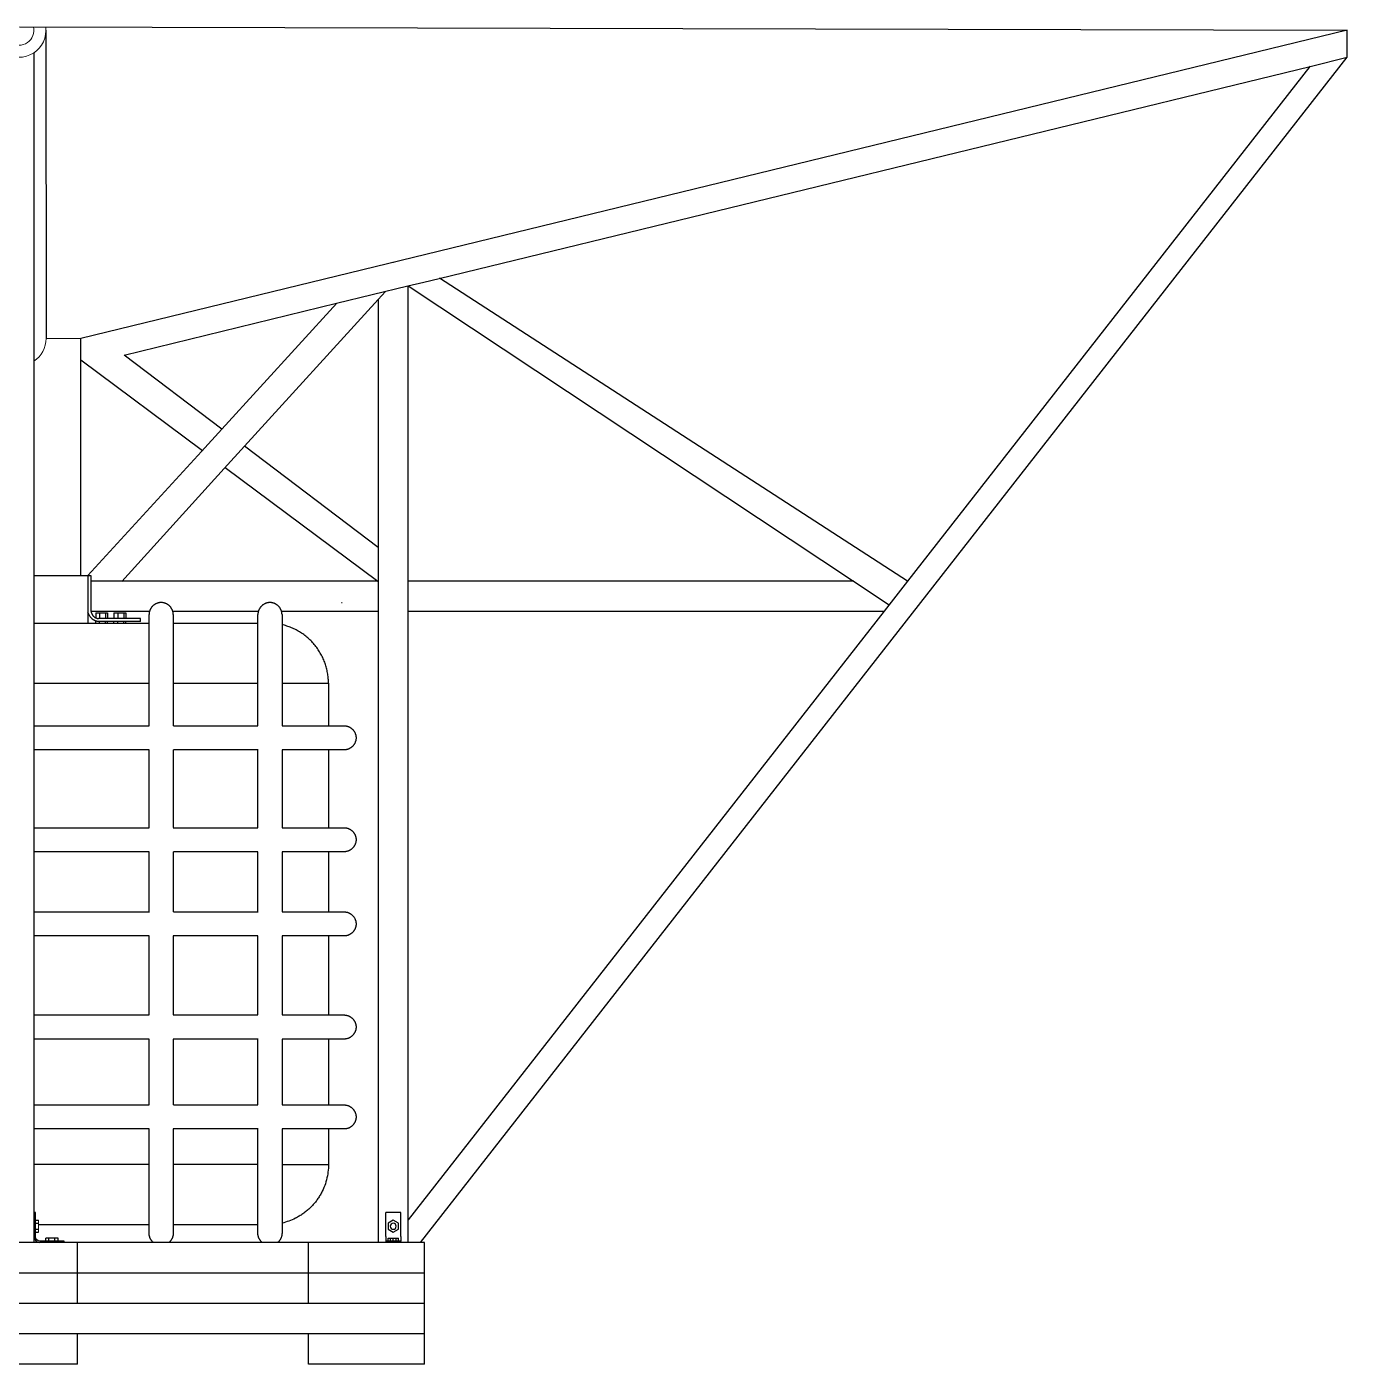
# Model space of a CAD drawing. Header units: millimetres. Extents: x 3.1 to 23.9, y 2.6 to 13.
# Drawn here: x 11.591 to 13.785, y 9.302 to 11.525 of the extents above; entities that cross this region are included whole.
import ezdxf

# ---------------------------------------------------------------- set-up
doc = ezdxf.new("R2010")
doc.units = ezdxf.units.MM
doc.linetypes.add('Hidden', pattern=[4, 2, -2])
doc.layers.add('0.2', color=6, linetype='Continuous', lineweight=15)
doc.layers.add('0.3', color=4, linetype='Continuous', lineweight=20)
doc.layers.add('Make2D$Hidden$Curves', color=3, linetype='Hidden')

msp = doc.modelspace()

# ---------------------------------------------------------------- linework, layer by layer
at = {"layer": '0.2', "lineweight": -3}
for p, q in [((11.605, 9.5541), (11.6025, 9.5541)), ((11.6049, 9.5413), (11.6099, 9.5413)), ((11.605, 9.5141), (11.605, 9.5541)), ((12.212, 9.5541), (12.187, 9.5541)), ((12.187, 9.5141), (12.187, 9.5541)), ((12.1995, 9.5413), (12.1909, 9.5363)), ((12.2082, 9.5363), (12.1995, 9.5413)), ((12.212, 9.5141), (12.212, 9.5541)), ((11.6049, 9.5363), (11.6099, 9.5363)), ((11.6049, 9.5213), (11.6099, 9.5213)), ((11.605, 9.5263), (11.6099, 9.5263)), ((12.1909, 9.5363), (12.1909, 9.5263)), ((12.1909, 9.5263), (12.1995, 9.5213)), ((12.1995, 9.5213), (12.2082, 9.5263)), ((12.2082, 9.5263), (12.2082, 9.5363)), ((12.2513, 9.5041), (10.9063, 9.5041)), ((11.6525, 9.5066), (11.6125, 9.5066)), ((11.6225, 9.5066), (11.6225, 9.5115)), ((11.6275, 9.5115), (11.6225, 9.5115)), ((11.6275, 9.5066), (11.6275, 9.5115)), ((11.6375, 9.5115), (11.6275, 9.5115)), ((11.6375, 9.5066), (11.6375, 9.5115)), ((11.6425, 9.5115), (11.6375, 9.5115)), ((11.6425, 9.5066), (11.6425, 9.5115)), ((11.6525, 9.5041), (11.6525, 9.5066)), ((11.6751, 9.4536), (11.6751, 9.5041)), ((12.0586, 9.4536), (12.0586, 9.5041)), ((12.187, 9.5141), (12.187, 9.5066)), ((12.212, 9.5066), (12.187, 9.5066)), ((12.187, 9.5066), (12.187, 9.5041)), ((12.1909, 9.5066), (12.1909, 9.5116)), ((12.1909, 9.5116), (12.1995, 9.5116)), ((12.1945, 9.5116), (12.1945, 9.5066)), ((12.1995, 9.5116), (12.2082, 9.5116)), ((12.1995, 9.5066), (12.1995, 9.5116)), ((12.2045, 9.5066), (12.2045, 9.5116)), ((12.2082, 9.5066), (12.2082, 9.5116)), ((12.212, 9.5141), (12.212, 9.5066)), ((12.212, 9.5044), (12.212, 9.5066)), ((12.2513, 9.4536), (12.2513, 9.5041)), ((12.2513, 9.4536), (10.9063, 9.4536)), ((11.6751, 9.4031), (11.6751, 9.4536)), ((12.0586, 9.4031), (12.0586, 9.4536)), ((12.2513, 9.4031), (12.2513, 9.4536)), ((12.0587, 9.4031), (11.0989, 9.4031)), ((12.2513, 9.4031), (12.0586, 9.4031)), ((12.2513, 9.3525), (12.2513, 9.4031)), ((12.0586, 9.3525), (11.0989, 9.3525)), ((11.6751, 9.302), (11.6751, 9.3525)), ((12.0586, 9.302), (12.0586, 9.3525)), ((12.2513, 9.3525), (12.0586, 9.3525)), ((12.2513, 9.302), (12.2513, 9.3525)), ((11.6751, 9.302), (11.4824, 9.302)), ((12.2513, 9.302), (12.0586, 9.302))]:
    msp.add_line(p, q, dxfattribs=at)
at = {"layer": '0.2'}
msp.add_line((11.6099, 9.5413), (11.6099, 9.5213), dxfattribs=at)
at = {"layer": '0.2', "lineweight": -3}
for points in [[(11.6025, 10.4338), (11.794, 10.4338)], [(11.8342, 10.4338), (11.9752, 10.4338)], [(12.0149, 10.4338), (12.0712, 10.4338), (12.087, 10.4338), (12.0907, 10.4338), (12.0916, 10.4338), (12.0918, 10.4338), (12.0919, 10.4338), (12.0919, 10.4338), (12.0919, 10.4338), (12.0919, 10.4338)], [(11.7941, 9.6338), (11.6025, 9.6338)], [(11.9748, 9.6338), (11.8343, 9.6338)], [(12.0147, 9.6338), (12.0711, 9.6338), (12.087, 9.6338), (12.0907, 9.6338), (12.0916, 9.6338), (12.0918, 9.6338), (12.0919, 9.6338), (12.0919, 9.6338), (12.0919, 9.6338), (12.0919, 9.6338)]]:
    msp.add_lwpolyline(points, dxfattribs=at)
at = {"layer": '0.2', "lineweight": -3, "extrusion": (0, 0, -1)}
msp.add_circle((-12.1995, 9.5313), 0.00501, dxfattribs=at)
at = {"layer": '0.2', "lineweight": -3}
msp.add_arc((11.6125, 9.5141), 0.01, 180, 270, dxfattribs=at)
at = {"layer": '0.2', "lineweight": -3, "extrusion": (0, 0, -1)}
msp.add_arc((-11.6125, 9.5141), 0.0075, 270, 360, dxfattribs=at)
at = {"layer": '0.3', "lineweight": -3}
for p, q in [((11.5787, 11.525), (13.7832, 11.5192)), ((11.6225, 11.5192), (11.6227, 11.0068)), ((13.7847, 11.5192), (11.6803, 11.0068)), ((13.7847, 11.4742), (13.7847, 11.5192)), ((11.6025, 11.4818), (11.6025, 9.5041)), ((12.2448, 9.5041), (13.7847, 11.4742)), ((13.7229, 11.4591), (13.7847, 11.4742)), ((12.2756, 11.1068), (13.7229, 11.4591)), ((13.7228, 11.459), (13.0541, 10.6034)), ((13.723, 11.4592), (13.7228, 11.459)), ((12.1996, 11.1338), (12.2001, 11.1335)), ((12.1052, 11.0653), (12.2239, 11.0942)), ((12.2239, 11.0942), (12.2502, 11.1006)), ((12.2245, 11.0943), (12.9644, 10.6036)), ((12.2245, 9.5041), (12.2245, 11.0943)), ((12.2502, 11.1006), (12.2756, 11.1068)), ((13.0538, 10.6036), (12.2763, 11.1069)), ((11.9526, 10.8277), (12.1745, 11.0716)), ((12.1745, 11.0716), (12.1869, 11.0852)), ((12.1745, 11.0716), (12.1745, 10.6597)), ((11.7524, 10.9794), (12.1052, 11.0653)), ((12.1056, 11.0654), (11.9149, 10.8563)), ((11.6803, 10.6127), (11.6803, 11.0068)), ((11.6803, 10.9716), (11.8825, 10.8208)), ((11.9149, 10.8563), (11.7526, 10.9794)), ((11.9149, 10.8563), (11.8811, 10.8192)), ((11.9188, 10.7905), (11.9526, 10.8277)), ((12.1744, 10.6594), (11.9526, 10.8277)), ((11.8811, 10.8192), (11.692, 10.6127)), ((11.7483, 10.6031), (11.9188, 10.7905)), ((11.9205, 10.7925), (12.1742, 10.6034)), ((12.1745, 10.6593), (12.1744, 10.6594)), ((12.1745, 10.6593), (12.1745, 9.5041)), ((12.1698, 10.6034), (11.697, 10.6034)), ((12.1745, 10.6034), (12.1698, 10.6034)), ((12.9647, 10.6034), (12.2245, 10.6034)), ((12.9644, 10.6036), (13.0234, 10.5642)), ((13.0541, 10.6034), (13.015, 10.5534)), ((13.0541, 10.6034), (13.0538, 10.6036)), ((11.6973, 10.5534), (11.7946, 10.5534)), ((11.8332, 10.5534), (11.9754, 10.5534)), ((12.0139, 10.5534), (12.1139, 10.5534)), ((12.1139, 10.5534), (12.1743, 10.5534)), ((12.1743, 10.5534), (12.1745, 10.5534)), ((12.2245, 10.5534), (13.0148, 10.5534)), ((13.015, 10.5534), (12.2245, 9.5422)), ((13.0148, 10.5534), (13.015, 10.5534))]:
    msp.add_line(p, q, dxfattribs=at)
at = {"layer": '0.3'}
for p, q in [((11.6227, 11.0068), (11.6803, 11.0068)), ((11.6025, 10.6126), (11.692, 10.6127))]:
    msp.add_line(p, q, dxfattribs=at)
at = {"layer": '0.3', "lineweight": -3}
for points in [[(11.6041, 10.6127), (11.6683, 10.6127), (11.6864, 10.6127), (11.6907, 10.6127), (11.6917, 10.6127), (11.692, 10.6127), (11.692, 10.6127), (11.692, 10.6127), (11.692, 10.6127), (11.697, 10.6127)], [(11.692, 10.6127), (11.692, 10.5338)], [(11.692, 10.6127), (11.692, 10.5338)], [(11.697, 10.6127), (11.697, 10.5565)], [(11.8139, 10.568), (11.8133, 10.568), (11.8126, 10.5679), (11.812, 10.5679), (11.8114, 10.5678), (11.8108, 10.5677), (11.8102, 10.5676), (11.8096, 10.5675), (11.809, 10.5674), (11.8083, 10.5672), (11.8077, 10.567), (11.8071, 10.5668), (11.8065, 10.5666), (11.8059, 10.5663), (11.8052, 10.566), (11.8046, 10.5657), (11.8041, 10.5654), (11.8035, 10.565), (11.8029, 10.5647), (11.8023, 10.5643), (11.8018, 10.5639), (11.8015, 10.5637), (11.8012, 10.5635), (11.8007, 10.563), (11.8002, 10.5626), (11.7997, 10.5621), (11.7992, 10.5616), (11.7988, 10.5611), (11.7983, 10.5606), (11.7979, 10.56), (11.7975, 10.5595), (11.7971, 10.5589), (11.7968, 10.5583), (11.7964, 10.5578), (11.7961, 10.5572), (11.7958, 10.5566), (11.7956, 10.556), (11.7953, 10.5553), (11.7951, 10.5547), (11.7949, 10.5541), (11.7947, 10.5535), (11.7945, 10.5529), (11.7944, 10.5523), (11.7942, 10.5517), (11.7941, 10.5511), (11.794, 10.5504), (11.794, 10.5498), (11.7939, 10.5492), (11.7939, 10.5486), (11.7939, 10.548)], [(11.8339, 10.548), (11.8339, 10.5486), (11.8339, 10.5492), (11.8338, 10.5498), (11.8337, 10.5504), (11.8337, 10.5511), (11.8336, 10.5517), (11.8334, 10.5523), (11.8333, 10.5529), (11.8331, 10.5535), (11.8329, 10.5541), (11.8327, 10.5547), (11.8325, 10.5553), (11.8322, 10.556), (11.832, 10.5566), (11.8317, 10.5572), (11.8313, 10.5578), (11.831, 10.5583), (11.8307, 10.5589), (11.8303, 10.5595), (11.8299, 10.56), (11.8295, 10.5606), (11.829, 10.5611), (11.8286, 10.5616), (11.8281, 10.5621), (11.8276, 10.5626), (11.8271, 10.563), (11.8266, 10.5635), (11.8263, 10.5637), (11.826, 10.5639), (11.8255, 10.5643), (11.8249, 10.5647), (11.8243, 10.565), (11.8237, 10.5654), (11.8231, 10.5657), (11.8226, 10.566), (11.8219, 10.5663), (11.8213, 10.5666), (11.8207, 10.5668), (11.8201, 10.567), (11.8195, 10.5672), (11.8188, 10.5674), (11.8182, 10.5675), (11.8176, 10.5676), (11.817, 10.5677), (11.8164, 10.5678), (11.8158, 10.5679), (11.8152, 10.5679), (11.8145, 10.568), (11.8139, 10.568)], [(11.9947, 10.568), (11.994, 10.568), (11.9934, 10.5679), (11.9928, 10.5679), (11.9922, 10.5678), (11.9915, 10.5677), (11.9909, 10.5676), (11.9903, 10.5675), (11.9897, 10.5674), (11.9891, 10.5672), (11.9885, 10.567), (11.9879, 10.5668), (11.9873, 10.5666), (11.9866, 10.5663), (11.986, 10.566), (11.9854, 10.5657), (11.9848, 10.5654), (11.9842, 10.565), (11.9837, 10.5647), (11.9831, 10.5643), (11.9826, 10.5639), (11.9823, 10.5637), (11.982, 10.5635), (11.9815, 10.563), (11.981, 10.5626), (11.9805, 10.5621), (11.98, 10.5616), (11.9796, 10.5611), (11.9791, 10.5606), (11.9787, 10.56), (11.9783, 10.5595), (11.9779, 10.5589), (11.9776, 10.5583), (11.9772, 10.5578), (11.9769, 10.5572), (11.9766, 10.5566), (11.9763, 10.556), (11.9761, 10.5553), (11.9758, 10.5547), (11.9756, 10.5541), (11.9754, 10.5535), (11.9753, 10.5529), (11.9751, 10.5523), (11.975, 10.5517), (11.9749, 10.5511), (11.9748, 10.5504), (11.9748, 10.5498), (11.9747, 10.5492), (11.9747, 10.5486), (11.9747, 10.548)], [(12.0147, 10.548), (12.0147, 10.5486), (12.0146, 10.5492), (12.0146, 10.5498), (12.0145, 10.5504), (12.0144, 10.5511), (12.0143, 10.5517), (12.0142, 10.5523), (12.0141, 10.5529), (12.0139, 10.5535), (12.0137, 10.5541), (12.0135, 10.5547), (12.0133, 10.5553), (12.013, 10.556), (12.0127, 10.5566), (12.0124, 10.5572), (12.0121, 10.5578), (12.0118, 10.5583), (12.0114, 10.5589), (12.011, 10.5595), (12.0106, 10.56), (12.0102, 10.5606), (12.0098, 10.5611), (12.0093, 10.5616), (12.0088, 10.5621), (12.0084, 10.5626), (12.0079, 10.563), (12.0073, 10.5635), (12.0071, 10.5637), (12.0068, 10.5639), (12.0062, 10.5643), (12.0057, 10.5647), (12.0051, 10.565), (12.0045, 10.5654), (12.0039, 10.5657), (12.0033, 10.566), (12.0027, 10.5663), (12.0021, 10.5666), (12.0015, 10.5668), (12.0009, 10.567), (12.0002, 10.5672), (11.9996, 10.5674), (11.999, 10.5675), (11.9984, 10.5676), (11.9978, 10.5677), (11.9972, 10.5678), (11.9966, 10.5679), (11.9959, 10.5679), (11.9953, 10.568), (11.9947, 10.568)], [(11.71, 10.5365), (11.7095, 10.5365), (11.709, 10.5365), (11.7085, 10.5365), (11.708, 10.5366), (11.7075, 10.5367), (11.707, 10.5368), (11.7065, 10.5369), (11.706, 10.537), (11.7057, 10.5371), (11.7054, 10.5372), (11.7052, 10.5373), (11.7049, 10.5374), (11.7047, 10.5375), (11.7044, 10.5376), (11.7042, 10.5377), (11.7039, 10.5378), (11.7036, 10.5379), (11.7034, 10.538), (11.7031, 10.5381), (11.7029, 10.5383), (11.7026, 10.5384), (11.7024, 10.5385), (11.7021, 10.5387), (11.7019, 10.5388), (11.7016, 10.539), (11.7014, 10.5392), (11.7009, 10.5395), (11.7004, 10.5398), (11.6999, 10.5402), (11.6995, 10.5406), (11.699, 10.541), (11.6986, 10.5415), (11.6982, 10.5419), (11.6977, 10.5424), (11.6973, 10.5429), (11.697, 10.5434), (11.6966, 10.5439), (11.6962, 10.5444), (11.6959, 10.5449), (11.6956, 10.5455), (11.692, 10.5519)], [(11.697, 10.5565), (11.6971, 10.5561), (11.6971, 10.5558), (11.6971, 10.5555), (11.6971, 10.5551), (11.6971, 10.5548), (11.6972, 10.5544), (11.6972, 10.5541), (11.6973, 10.5537), (11.6973, 10.5534), (11.6974, 10.553), (11.6975, 10.5527), (11.6975, 10.5523), (11.6976, 10.552), (11.6977, 10.5516), (11.6978, 10.5513), (11.698, 10.5509), (11.6981, 10.5506), (11.6982, 10.5503), (11.6984, 10.5499), (11.6985, 10.5496), (11.6987, 10.5492), (11.6988, 10.5489), (11.699, 10.5486), (11.6992, 10.5483), (11.6994, 10.5479), (11.6995, 10.5476), (11.6997, 10.5473), (11.7, 10.547), (11.7002, 10.5467), (11.7004, 10.5464), (11.7006, 10.5461), (11.7009, 10.5459), (11.7011, 10.5456), (11.7013, 10.5453), (11.7016, 10.5451), (11.7019, 10.5448), (11.7021, 10.5446), (11.7024, 10.5444), (11.7027, 10.5441), (11.7029, 10.5439), (11.7032, 10.5437), (11.7035, 10.5435), (11.7038, 10.5433), (11.7041, 10.5431), (11.7044, 10.543), (11.7047, 10.5428), (11.705, 10.5427), (11.7053, 10.5425), (11.7056, 10.5424), (11.7059, 10.5423), (11.7062, 10.5422), (11.7065, 10.542), (11.7068, 10.542), (11.7071, 10.5419), (11.7074, 10.5418), (11.7077, 10.5417), (11.708, 10.5417), (11.7083, 10.5416), (11.7086, 10.5416), (11.7089, 10.5415), (11.7092, 10.5415), (11.7095, 10.5415), (11.7098, 10.5415), (11.71, 10.5415)], [(11.7051, 10.5508), (11.7117, 10.5508)], [(11.7051, 10.5508), (11.7051, 10.5426)], [(11.7051, 10.5339), (11.7051, 10.5373)], [(11.7793, 10.5415), (11.71, 10.5415)], [(11.7117, 10.5508), (11.7117, 10.5415)], [(11.7117, 10.5508), (11.7215, 10.5508)], [(11.7215, 10.5508), (11.7215, 10.5415)], [(11.7215, 10.5508), (11.7247, 10.5508)], [(11.7247, 10.5508), (11.7247, 10.5415)], [(11.7355, 10.5508), (11.7421, 10.5508)], [(11.7355, 10.5508), (11.7355, 10.5415)], [(11.7421, 10.5508), (11.7421, 10.5415)], [(11.7421, 10.5508), (11.7519, 10.5508)], [(11.7519, 10.5508), (11.7519, 10.5415)], [(11.7519, 10.5508), (11.7551, 10.5508)], [(11.7551, 10.5508), (11.7551, 10.5415)], [(11.7793, 10.5365), (11.7793, 10.5415)], [(11.7939, 10.3633), (11.7939, 10.548)], [(11.8339, 10.548), (11.8339, 10.3631)], [(11.9747, 10.3633), (11.9747, 10.548)], [(12.0147, 10.548), (12.0147, 10.3631)], [(11.6025, 10.5338), (11.7943, 10.5338)], [(11.7793, 10.5365), (11.71, 10.5365)], [(11.7117, 10.5339), (11.7117, 10.5365)], [(11.7215, 10.5339), (11.7215, 10.5365)], [(11.7247, 10.5339), (11.7247, 10.5365)], [(11.7355, 10.5339), (11.7355, 10.5365)], [(11.7421, 10.5339), (11.7421, 10.5365)], [(11.7519, 10.534), (11.7519, 10.5365)], [(11.7551, 10.5339), (11.7551, 10.5365)], [(11.8339, 10.5338), (11.975, 10.5338)], [(12.0919, 10.4338), (12.0919, 10.4357), (12.0918, 10.4376), (12.0917, 10.4395), (12.0916, 10.4414), (12.0914, 10.4433), (12.0912, 10.4453), (12.091, 10.4472), (12.0907, 10.4492), (12.0904, 10.4511), (12.09, 10.4531), (12.0896, 10.455), (12.0892, 10.457), (12.0887, 10.459), (12.0881, 10.4609), (12.0876, 10.4629), (12.087, 10.4649), (12.0863, 10.4668), (12.0856, 10.4688), (12.0848, 10.4707), (12.084, 10.4727), (12.0832, 10.4746), (12.0823, 10.4765), (12.0814, 10.4785), (12.0804, 10.4804), (12.0794, 10.4822), (12.0783, 10.4841), (12.0772, 10.486), (12.0761, 10.4878), (12.0749, 10.4896), (12.0737, 10.4914), (12.0724, 10.4931), (12.0711, 10.4949), (12.0698, 10.4966), (12.0684, 10.4983), (12.0669, 10.4999), (12.0655, 10.5015), (12.064, 10.5031), (12.0625, 10.5047), (12.0609, 10.5062), (12.0593, 10.5077), (12.0577, 10.5092), (12.056, 10.5106), (12.0543, 10.512), (12.0526, 10.5133), (12.0509, 10.5146), (12.0491, 10.5159), (12.0473, 10.5171), (12.0455, 10.5183), (12.0437, 10.5194), (12.0418, 10.5205), (12.0399, 10.5215), (12.038, 10.5226), (12.0361, 10.5235), (12.0342, 10.5244), (12.0323, 10.5253), (12.0304, 10.5261), (12.0284, 10.5269), (12.0265, 10.5277), (12.0245, 10.5284), (12.0225, 10.529), (12.0206, 10.5296), (12.0186, 10.5302), (12.0166, 10.5307), (12.0147, 10.5312)], [(12.0919, 10.4338), (12.0919, 10.3631)], [(11.6025, 10.3631), (11.794, 10.3631)], [(11.8342, 10.3631), (11.9748, 10.3631)], [(12.0147, 10.3631), (12.1177, 10.3631)], [(12.1177, 10.3631), (12.1184, 10.3631), (12.119, 10.3631), (12.1196, 10.363), (12.1202, 10.363), (12.1208, 10.3629), (12.1214, 10.3628), (12.122, 10.3626), (12.1226, 10.3625), (12.1233, 10.3623), (12.1239, 10.3621), (12.1245, 10.3619), (12.1251, 10.3617), (12.1257, 10.3614), (12.1263, 10.3612), (12.1269, 10.3609), (12.1275, 10.3606), (12.1281, 10.3602), (12.1287, 10.3599), (12.1292, 10.3595), (12.1298, 10.3591), (12.1303, 10.3587), (12.1308, 10.3582), (12.1314, 10.3578), (12.1319, 10.3573), (12.1323, 10.3568), (12.1328, 10.3563), (12.1332, 10.3558), (12.1335, 10.3555), (12.1337, 10.3552), (12.1341, 10.3547), (12.1344, 10.3541), (12.1348, 10.3535), (12.1352, 10.3529), (12.1355, 10.3524), (12.1358, 10.3518), (12.1361, 10.3511), (12.1363, 10.3505), (12.1365, 10.3499), (12.1368, 10.3493), (12.137, 10.3487), (12.1371, 10.348), (12.1373, 10.3474), (12.1374, 10.3468), (12.1375, 10.3462), (12.1376, 10.3456), (12.1377, 10.345), (12.1377, 10.3444), (12.1377, 10.3437), (12.1377, 10.3431)], [(12.1377, 10.3431), (12.1377, 10.3425), (12.1377, 10.3418), (12.1377, 10.3412), (12.1376, 10.3406), (12.1375, 10.34), (12.1374, 10.3394), (12.1373, 10.3388), (12.1371, 10.3382), (12.137, 10.3375), (12.1368, 10.3369), (12.1365, 10.3363), (12.1363, 10.3357), (12.1361, 10.3351), (12.1358, 10.3344), (12.1355, 10.3339), (12.1352, 10.3333), (12.1348, 10.3327), (12.1344, 10.3321), (12.1341, 10.3315), (12.1337, 10.331), (12.1335, 10.3307), (12.1332, 10.3304), (12.1328, 10.3299), (12.1323, 10.3294), (12.1319, 10.3289), (12.1314, 10.3284), (12.1308, 10.328), (12.1303, 10.3276), (12.1298, 10.3271), (12.1292, 10.3267), (12.1287, 10.3263), (12.1281, 10.326), (12.1275, 10.3257), (12.1269, 10.3253), (12.1263, 10.325), (12.1257, 10.3248), (12.1251, 10.3245), (12.1245, 10.3243), (12.1239, 10.3241), (12.1233, 10.3239), (12.1226, 10.3237), (12.122, 10.3236), (12.1214, 10.3234), (12.1208, 10.3233), (12.1202, 10.3233), (12.1196, 10.3232), (12.119, 10.3231), (12.1184, 10.3231), (12.1177, 10.3231)], [(11.7941, 10.3231), (11.6025, 10.3231)], [(11.7939, 10.1938), (11.7939, 10.3231)], [(11.8339, 10.3231), (11.8339, 10.1942)], [(11.9749, 10.3231), (11.8343, 10.3231)], [(11.9747, 10.1938), (11.9747, 10.3231)], [(12.0147, 10.3231), (12.0147, 10.1938)], [(12.1177, 10.3231), (12.0151, 10.3231)], [(12.0919, 10.3231), (12.0919, 10.1938)], [(11.6025, 10.1938), (11.7939, 10.1938)], [(11.8341, 10.1938), (11.9747, 10.1938)], [(12.0149, 10.1938), (12.1177, 10.1938)], [(12.1177, 10.1938), (12.1184, 10.1938), (12.119, 10.1937), (12.1196, 10.1937), (12.1202, 10.1936), (12.1208, 10.1936), (12.1214, 10.1934), (12.122, 10.1933), (12.1226, 10.1932), (12.1233, 10.193), (12.1239, 10.1928), (12.1245, 10.1926), (12.1251, 10.1924), (12.1257, 10.1921), (12.1263, 10.1919), (12.1269, 10.1916), (12.1275, 10.1912), (12.1281, 10.1909), (12.1287, 10.1905), (12.1292, 10.1902), (12.1298, 10.1898), (12.1303, 10.1893), (12.1308, 10.1889), (12.1314, 10.1884), (12.1319, 10.188), (12.1323, 10.1875), (12.1328, 10.187), (12.1332, 10.1864), (12.1335, 10.1862), (12.1337, 10.1859), (12.1341, 10.1854), (12.1344, 10.1848), (12.1348, 10.1842), (12.1352, 10.1836), (12.1355, 10.183), (12.1358, 10.1824), (12.1361, 10.1818), (12.1363, 10.1812), (12.1365, 10.1806), (12.1368, 10.18), (12.137, 10.1794), (12.1371, 10.1787), (12.1373, 10.1781), (12.1374, 10.1775), (12.1375, 10.1769), (12.1376, 10.1763), (12.1377, 10.1757), (12.1377, 10.175), (12.1377, 10.1744), (12.1377, 10.1738)], [(12.1377, 10.1738), (12.1377, 10.1732), (12.1377, 10.1725), (12.1377, 10.1719), (12.1376, 10.1713), (12.1375, 10.1707), (12.1374, 10.1701), (12.1373, 10.1695), (12.1371, 10.1689), (12.137, 10.1682), (12.1368, 10.1676), (12.1365, 10.167), (12.1363, 10.1664), (12.1361, 10.1657), (12.1358, 10.1651), (12.1355, 10.1645), (12.1352, 10.164), (12.1348, 10.1634), (12.1344, 10.1628), (12.1341, 10.1622), (12.1337, 10.1617), (12.1335, 10.1614), (12.1332, 10.1611), (12.1328, 10.1606), (12.1323, 10.1601), (12.1319, 10.1596), (12.1314, 10.1591), (12.1308, 10.1587), (12.1303, 10.1582), (12.1298, 10.1578), (12.1292, 10.1574), (12.1287, 10.157), (12.1281, 10.1567), (12.1275, 10.1563), (12.1269, 10.156), (12.1263, 10.1557), (12.1257, 10.1554), (12.1251, 10.1552), (12.1245, 10.155), (12.1239, 10.1548), (12.1233, 10.1546), (12.1226, 10.1544), (12.122, 10.1543), (12.1214, 10.1541), (12.1208, 10.154), (12.1202, 10.1539), (12.1196, 10.1539), (12.119, 10.1538), (12.1184, 10.1538), (12.1177, 10.1538)], [(11.794, 10.1538), (11.6025, 10.1538)], [(11.7939, 10.0538), (11.7939, 10.1538)], [(11.8339, 10.1538), (11.8339, 10.0538)], [(11.9748, 10.1538), (11.8342, 10.1538)], [(11.9747, 10.0538), (11.9747, 10.1538)], [(12.0147, 10.1538), (12.0147, 10.0538)], [(12.1177, 10.1538), (12.015, 10.1538)], [(12.0919, 10.1538), (12.0919, 10.054)], [(11.6025, 10.0538), (11.7943, 10.0538)], [(11.8345, 10.0538), (11.9749, 10.0538)], [(12.0151, 10.0538), (12.1177, 10.0538)], [(12.1177, 10.0538), (12.1184, 10.0538), (12.119, 10.0538), (12.1196, 10.0538), (12.1202, 10.0537), (12.1208, 10.0536), (12.1214, 10.0535), (12.122, 10.0534), (12.1226, 10.0532), (12.1233, 10.0531), (12.1239, 10.0529), (12.1245, 10.0527), (12.1251, 10.0524), (12.1257, 10.0522), (12.1263, 10.0519), (12.1269, 10.0516), (12.1275, 10.0513), (12.1281, 10.051), (12.1287, 10.0506), (12.1292, 10.0502), (12.1298, 10.0498), (12.1303, 10.0494), (12.1308, 10.049), (12.1314, 10.0485), (12.1319, 10.048), (12.1323, 10.0475), (12.1328, 10.047), (12.1332, 10.0465), (12.1335, 10.0462), (12.1337, 10.0459), (12.1341, 10.0454), (12.1344, 10.0449), (12.1348, 10.0443), (12.1352, 10.0437), (12.1355, 10.0431), (12.1358, 10.0425), (12.1361, 10.0419), (12.1363, 10.0413), (12.1365, 10.0407), (12.1368, 10.04), (12.137, 10.0394), (12.1371, 10.0388), (12.1373, 10.0382), (12.1374, 10.0376), (12.1375, 10.037), (12.1376, 10.0363), (12.1377, 10.0357), (12.1377, 10.0351), (12.1377, 10.0345), (12.1377, 10.0338)], [(12.1377, 10.0338), (12.1377, 10.0332), (12.1377, 10.0326), (12.1377, 10.032), (12.1376, 10.0313), (12.1375, 10.0307), (12.1374, 10.0301), (12.1373, 10.0295), (12.1371, 10.0289), (12.137, 10.0283), (12.1368, 10.0276), (12.1365, 10.027), (12.1363, 10.0264), (12.1361, 10.0258), (12.1358, 10.0252), (12.1355, 10.0246), (12.1352, 10.024), (12.1348, 10.0234), (12.1344, 10.0228), (12.1341, 10.0223), (12.1337, 10.0217), (12.1335, 10.0215), (12.1332, 10.0212), (12.1328, 10.0207), (12.1323, 10.0202), (12.1319, 10.0197), (12.1314, 10.0192), (12.1308, 10.0187), (12.1303, 10.0183), (12.1298, 10.0179), (12.1292, 10.0175), (12.1287, 10.0171), (12.1281, 10.0167), (12.1275, 10.0164), (12.1269, 10.0161), (12.1263, 10.0158), (12.1257, 10.0155), (12.1251, 10.0152), (12.1245, 10.015), (12.1239, 10.0148), (12.1233, 10.0146), (12.1226, 10.0145), (12.122, 10.0143), (12.1214, 10.0142), (12.1208, 10.0141), (12.1202, 10.014), (12.1196, 10.0139), (12.119, 10.0139), (12.1184, 10.0139), (12.1177, 10.0138)], [(11.7939, 10.0138), (11.6025, 10.0138)], [(11.7939, 9.8829), (11.7939, 10.0138)], [(11.8339, 10.014), (11.8339, 9.8825)], [(11.9747, 10.0138), (11.834, 10.0138)], [(11.9747, 9.8829), (11.9747, 10.0138)], [(12.0147, 10.0139), (12.0147, 9.8825)], [(12.1177, 10.0138), (12.0147, 10.0138)], [(12.0919, 10.0138), (12.0919, 9.8825)], [(11.6025, 9.8825), (11.7939, 9.8825)], [(11.8339, 9.8825), (11.9747, 9.8825)], [(12.0151, 9.8825), (12.1177, 9.8825)], [(12.1177, 9.8825), (12.1184, 9.8825), (12.119, 9.8824), (12.1196, 9.8824), (12.1202, 9.8823), (12.1208, 9.8822), (12.1214, 9.8821), (12.122, 9.882), (12.1226, 9.8819), (12.1233, 9.8817), (12.1239, 9.8815), (12.1245, 9.8813), (12.1251, 9.8811), (12.1257, 9.8808), (12.1263, 9.8805), (12.1269, 9.8802), (12.1275, 9.8799), (12.1281, 9.8796), (12.1287, 9.8792), (12.1292, 9.8788), (12.1298, 9.8784), (12.1303, 9.878), (12.1308, 9.8776), (12.1314, 9.8771), (12.1319, 9.8766), (12.1323, 9.8762), (12.1328, 9.8756), (12.1332, 9.8751), (12.1335, 9.8748), (12.1337, 9.8746), (12.1341, 9.874), (12.1344, 9.8735), (12.1348, 9.8729), (12.1352, 9.8723), (12.1355, 9.8717), (12.1358, 9.8711), (12.1361, 9.8705), (12.1363, 9.8699), (12.1365, 9.8693), (12.1368, 9.8687), (12.137, 9.868), (12.1371, 9.8674), (12.1373, 9.8668), (12.1374, 9.8662), (12.1375, 9.8656), (12.1376, 9.865), (12.1377, 9.8643), (12.1377, 9.8637), (12.1377, 9.8631), (12.1377, 9.8625)], [(12.1377, 9.8625), (12.1377, 9.8618), (12.1377, 9.8612), (12.1377, 9.8606), (12.1376, 9.86), (12.1375, 9.8593), (12.1374, 9.8587), (12.1373, 9.8581), (12.1371, 9.8575), (12.137, 9.8569), (12.1368, 9.8563), (12.1365, 9.8556), (12.1363, 9.855), (12.1361, 9.8544), (12.1358, 9.8538), (12.1355, 9.8532), (12.1352, 9.8526), (12.1348, 9.852), (12.1344, 9.8515), (12.1341, 9.8509), (12.1337, 9.8504), (12.1335, 9.8501), (12.1332, 9.8498), (12.1328, 9.8493), (12.1323, 9.8488), (12.1319, 9.8483), (12.1314, 9.8478), (12.1308, 9.8473), (12.1303, 9.8469), (12.1298, 9.8465), (12.1292, 9.8461), (12.1287, 9.8457), (12.1281, 9.8453), (12.1275, 9.845), (12.1269, 9.8447), (12.1263, 9.8444), (12.1257, 9.8441), (12.1251, 9.8439), (12.1245, 9.8436), (12.1239, 9.8434), (12.1233, 9.8432), (12.1226, 9.8431), (12.122, 9.8429), (12.1214, 9.8428), (12.1208, 9.8427), (12.1202, 9.8426), (12.1196, 9.8425), (12.119, 9.8425), (12.1184, 9.8425), (12.1177, 9.8425)], [(11.7942, 9.8425), (11.6025, 9.8425)], [(11.7939, 9.7333), (11.7939, 9.8425)], [(11.8339, 9.8425), (11.8339, 9.733)], [(11.975, 9.8425), (11.8339, 9.8425)], [(11.9747, 9.733), (11.9747, 9.8425)], [(12.0147, 9.8425), (12.0147, 9.733)], [(12.1177, 9.8425), (12.0147, 9.8425)], [(12.0919, 9.8426), (12.0919, 9.733)], [(11.6025, 9.733), (11.7939, 9.733)], [(11.8342, 9.733), (11.9748, 9.733)], [(12.015, 9.733), (12.1177, 9.733)], [(12.1177, 9.733), (12.1184, 9.733), (12.119, 9.7329), (12.1196, 9.7329), (12.1202, 9.7328), (12.1208, 9.7327), (12.1214, 9.7326), (12.122, 9.7325), (12.1226, 9.7324), (12.1233, 9.7322), (12.1239, 9.732), (12.1245, 9.7318), (12.1251, 9.7316), (12.1257, 9.7313), (12.1263, 9.7311), (12.1269, 9.7308), (12.1275, 9.7304), (12.1281, 9.7301), (12.1287, 9.7297), (12.1292, 9.7294), (12.1298, 9.729), (12.1303, 9.7285), (12.1308, 9.7281), (12.1314, 9.7276), (12.1319, 9.7272), (12.1323, 9.7267), (12.1328, 9.7262), (12.1332, 9.7256), (12.1335, 9.7254), (12.1337, 9.7251), (12.1341, 9.7246), (12.1344, 9.724), (12.1348, 9.7234), (12.1352, 9.7228), (12.1355, 9.7222), (12.1358, 9.7216), (12.1361, 9.721), (12.1363, 9.7204), (12.1365, 9.7198), (12.1368, 9.7192), (12.137, 9.7186), (12.1371, 9.7179), (12.1373, 9.7173), (12.1374, 9.7167), (12.1375, 9.7161), (12.1376, 9.7155), (12.1377, 9.7149), (12.1377, 9.7142), (12.1377, 9.7136), (12.1377, 9.713)], [(11.7941, 9.693), (11.6025, 9.693)], [(11.7939, 9.5197), (11.7939, 9.693)], [(11.9749, 9.693), (11.8339, 9.693)], [(11.8339, 9.693), (11.8339, 9.5197)], [(11.9747, 9.5197), (11.9747, 9.693)], [(12.0147, 9.693), (12.0147, 9.5197)], [(12.1177, 9.693), (12.0147, 9.693)], [(12.0919, 9.693), (12.0919, 9.6338)], [(12.1377, 9.713), (12.1377, 9.7124), (12.1377, 9.7117), (12.1377, 9.7111), (12.1376, 9.7105), (12.1375, 9.7099), (12.1374, 9.7093), (12.1373, 9.7086), (12.1371, 9.7081), (12.137, 9.7074), (12.1368, 9.7068), (12.1365, 9.7062), (12.1363, 9.7056), (12.1361, 9.7049), (12.1358, 9.7043), (12.1355, 9.7037), (12.1352, 9.7032), (12.1348, 9.7026), (12.1344, 9.702), (12.1341, 9.7014), (12.1337, 9.7009), (12.1335, 9.7006), (12.1332, 9.7003), (12.1328, 9.6998), (12.1323, 9.6993), (12.1319, 9.6988), (12.1314, 9.6983), (12.1308, 9.6979), (12.1303, 9.6974), (12.1298, 9.697), (12.1292, 9.6966), (12.1287, 9.6962), (12.1281, 9.6959), (12.1275, 9.6955), (12.1269, 9.6952), (12.1263, 9.6949), (12.1257, 9.6946), (12.1251, 9.6944), (12.1245, 9.6942), (12.1239, 9.694), (12.1233, 9.6938), (12.1226, 9.6936), (12.122, 9.6935), (12.1214, 9.6933), (12.1208, 9.6932), (12.1202, 9.6931), (12.1196, 9.6931), (12.119, 9.693), (12.1184, 9.693), (12.1177, 9.693)], [(12.0919, 9.6338), (12.0918, 9.6308), (12.0917, 9.6277), (12.0915, 9.6245), (12.0911, 9.6214), (12.0907, 9.6182), (12.0901, 9.615), (12.0894, 9.6117), (12.0886, 9.6085), (12.0877, 9.6053), (12.0867, 9.6021), (12.0856, 9.5989), (12.0843, 9.5957), (12.0829, 9.5925), (12.0815, 9.5894), (12.0807, 9.5878), (12.0798, 9.5863), (12.079, 9.5847), (12.0781, 9.5832), (12.0772, 9.5817), (12.0763, 9.5802), (12.0753, 9.5787), (12.0743, 9.5772), (12.0733, 9.5758), (12.0723, 9.5743), (12.0712, 9.5729), (12.0701, 9.5715), (12.069, 9.5701), (12.0678, 9.5688), (12.0666, 9.5674), (12.0654, 9.5661), (12.0642, 9.5648), (12.063, 9.5635), (12.0617, 9.5622), (12.0604, 9.561), (12.0591, 9.5598), (12.0578, 9.5586), (12.0564, 9.5574), (12.055, 9.5563), (12.0536, 9.5552), (12.0522, 9.5541), (12.0508, 9.553), (12.0494, 9.552), (12.0479, 9.551), (12.0464, 9.55), (12.0449, 9.5491), (12.0434, 9.5481), (12.0419, 9.5473), (12.0404, 9.5464), (12.0388, 9.5455), (12.0373, 9.5447)], [(12.0373, 9.5447), (12.0346, 9.5434), (12.0318, 9.5422), (12.029, 9.541), (12.0263, 9.5399), (12.0235, 9.539), (12.0207, 9.5381), (12.0178, 9.5373), (12.015, 9.5366)], [(11.7943, 9.5338), (11.6099, 9.5338)], [(11.8014, 9.5041), (11.8012, 9.5042), (11.8007, 9.5047), (11.8002, 9.5051), (11.7997, 9.5056), (11.7992, 9.5061), (11.7988, 9.5066), (11.7983, 9.5071), (11.7979, 9.5077), (11.7975, 9.5082), (11.7971, 9.5088), (11.7968, 9.5094), (11.7964, 9.5099), (11.7961, 9.5105), (11.7958, 9.5111), (11.7956, 9.5117), (11.7953, 9.5123), (11.7951, 9.5129), (11.7949, 9.5136), (11.7947, 9.5142), (11.7945, 9.5148), (11.7944, 9.5154), (11.7942, 9.516), (11.7941, 9.5166), (11.794, 9.5172), (11.794, 9.5179), (11.7939, 9.5185), (11.7939, 9.5191), (11.7939, 9.5197)], [(11.8339, 9.5197), (11.8339, 9.5191), (11.8339, 9.5185), (11.8338, 9.5179), (11.8337, 9.5172), (11.8337, 9.5166), (11.8336, 9.516), (11.8334, 9.5154), (11.8333, 9.5148), (11.8331, 9.5142), (11.8329, 9.5136), (11.8327, 9.5129), (11.8325, 9.5123), (11.8322, 9.5117), (11.832, 9.5111), (11.8317, 9.5105), (11.8313, 9.5099), (11.831, 9.5094), (11.8307, 9.5088), (11.8303, 9.5082), (11.8299, 9.5077), (11.8295, 9.5071), (11.829, 9.5066), (11.8286, 9.5061), (11.8281, 9.5056), (11.8276, 9.5051), (11.8271, 9.5047), (11.8266, 9.5042), (11.8264, 9.5041)], [(11.975, 9.5338), (11.8339, 9.5338)], [(11.9819, 9.5043), (11.9815, 9.5046), (11.9812, 9.5049), (11.9808, 9.5053), (11.9805, 9.5056), (11.98, 9.5061), (11.9796, 9.5066), (11.9791, 9.5071), (11.9787, 9.5077), (11.9783, 9.5082), (11.9779, 9.5088), (11.9776, 9.5094), (11.9772, 9.5099), (11.9769, 9.5105), (11.9766, 9.5111), (11.9763, 9.5117), (11.9761, 9.5123), (11.9758, 9.5129), (11.9756, 9.5136), (11.9754, 9.5142), (11.9753, 9.5148), (11.9751, 9.5154), (11.975, 9.516), (11.9749, 9.5166), (11.9748, 9.5172), (11.9748, 9.5179), (11.9747, 9.5185), (11.9747, 9.5191), (11.9747, 9.5197)], [(12.0147, 9.5197), (12.0147, 9.5191), (12.0146, 9.5185), (12.0146, 9.5179), (12.0145, 9.5172), (12.0144, 9.5166), (12.0143, 9.516), (12.0142, 9.5154), (12.0141, 9.5148), (12.0139, 9.5142), (12.0137, 9.5136), (12.0135, 9.5129), (12.0133, 9.5123), (12.013, 9.5117), (12.0127, 9.5111), (12.0124, 9.5105), (12.0121, 9.5099), (12.0118, 9.5094), (12.0114, 9.5088), (12.011, 9.5082), (12.0106, 9.5077), (12.0102, 9.5071), (12.0098, 9.5066), (12.0093, 9.5061), (12.0088, 9.5056), (12.0086, 9.5053), (12.0083, 9.5051), (12.008, 9.5048), (12.0078, 9.5046)]]:
    msp.add_lwpolyline(points, dxfattribs=at)
at = {"layer": '0.3'}
for centre, radius, start, end in [((11.5775, 11.5192), 0.045, 172.762, 7.2459), ((11.5775, 11.5192), 0.025, 166.7667, 13.2478), ((11.5777, 11.0068), 0.045, 303.4257, 0.0255)]:
    msp.add_arc(centre, radius, start, end, dxfattribs=at)
at = {"layer": 'Make2D$Hidden$Curves', "lineweight": -3}
for p, q in [((12.1144, 10.5677), (12.1133, 10.5677)), ((11.6275, 9.5067), (11.6275, 9.5066))]:
    msp.add_line(p, q, dxfattribs=at)

doc.saveas('drawing.dxf')
